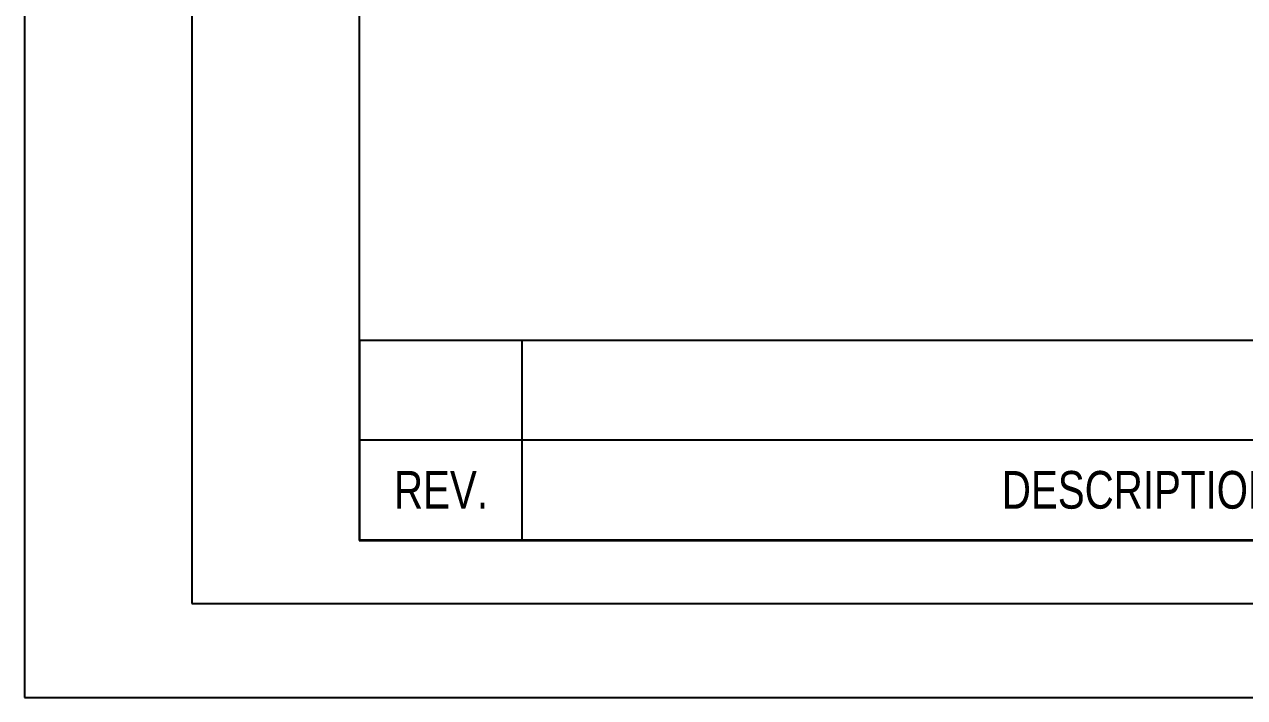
# Model space of a CAD drawing. Header units: millimetres. Extents: x 0 to 297, y 0 to 210.
# Drawn here: x 0 to 58.3, y 0 to 32.2 of the extents above; entities that cross this region are included whole.
import ezdxf

# ---------------------------------------------------------------- set-up
doc = ezdxf.new("R2010")
doc.units = ezdxf.units.MM
doc.header["$LTSCALE"] = 16.335
doc.layers.get('0').update_dxf_attribs({"linetype": 'CONTINUOUS'})
doc.styles.get("Standard").update_dxf_attribs({"font": 'txt', "width": 0.8})

msp = doc.modelspace()

# ---------------------------------------------------------------- linework, layer by layer
at = {"color": 7, "linetype": 'Continuous'}
for p, q in [((0, 210), (0, 0)), ((8, 203.5), (8, 4.5)), ((8, 4.5), (293, 4.5)), ((0, 0), (297, 0))]:
    msp.add_line(p, q, dxfattribs=at)
at = {"color": 1, "linetype": 'Continuous'}
for p, q in [((16, 200.5), (16, 7.5)), ((16, 7.5), (290, 7.5))]:
    msp.add_line(p, q, dxfattribs=at)
at = {"color": 2, "linetype": 'Continuous'}
for p, q in [((16.042, 7.546), (16.042, 17.078)), ((16.042, 17.078), (104.542, 17.078)), ((23.792, 7.546), (23.792, 17.078)), ((16.042, 12.312), (104.542, 12.312)), ((16.042, 7.546), (104.542, 7.546))]:
    msp.add_line(p, q, dxfattribs=at)

# ---------------------------------------------------------------- texts
at = {"color": 7, "linetype": 'Continuous', "char_height": 1.8, "attachment_point": 2, "line_spacing_factor": 0.9}
for s, insert, width in [('REV.', (19.917, 10.829), 5.76), (' DESCRIPTION', (53.042, 10.829), 17.28)]:
    msp.add_mtext(s, dxfattribs=dict(at, insert=insert, width=width))

doc.saveas('drawing.dxf')
